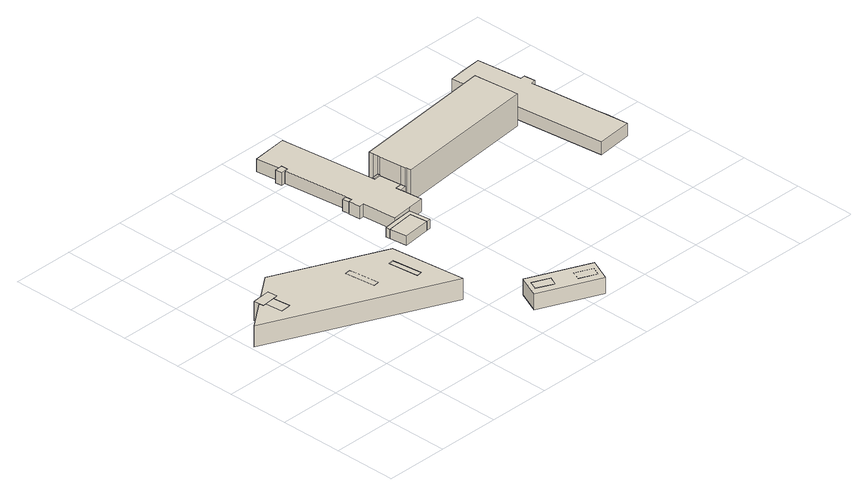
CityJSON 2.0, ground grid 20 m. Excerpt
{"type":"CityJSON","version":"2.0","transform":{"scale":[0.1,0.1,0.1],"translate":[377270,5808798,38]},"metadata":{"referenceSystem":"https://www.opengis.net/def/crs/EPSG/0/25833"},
"CityObjects":{
"building1":{"type":"Building","attributes":{"Gemeindeschluessel":"11000006","BezugspunktDach":"2200","function":"31001_3014","measuredHeight":6.13,"storeysAboveGround":1},"address":[{"country":"Germany","locality":"Berlin","thoroughfareNumber":"62 (5)","thoroughfareName":"Potsdamer Chaussee"}],"geometry":[{"type":"Solid","lod":"1","boundaries":[[[[0,1,2,3]],[[4,5,6,7]],[[4,7,3,2]],[[5,4,2,1]],[[6,5,1,0]],[[7,6,0,3]]]]}]},
"building2":{"type":"Building","attributes":{"Gemeindeschluessel":"11000006","BezugspunktDach":"2200","function":"31001_2463","measuredHeight":6.18,"storeysAboveGround":1},"address":[{"country":"Germany","locality":"Berlin","thoroughfareNumber":"62 (4)","thoroughfareName":"Potsdamer Chaussee"}],"geometry":[{"type":"Solid","lod":"1","boundaries":[[[[8,3,2,9,10,11]],[[12,13,14,15,16,17]],[[12,17,11,10]],[[13,12,10,9]],[[14,13,9,2]],[[15,14,2,3]],[[16,15,3,8]],[[17,16,8,11]]]]}]},
"building3":{"type":"Building","attributes":{"Gemeindeschluessel":"11000006","BezugspunktDach":"2200","function":"51009_1610","measuredHeight":6.86,"storeysAboveGround":0},"address":[{"country":"Germany","locality":"Berlin"}],"geometry":[{"type":"Solid","lod":"1","boundaries":[[[[18,19,20,21,10,9,2,3,8,22,23],[24,25,26,27,28]],[[29,30,31,32,33,34,35,36,37,38,39],[40,41,42,43,44]],[[29,39,23,22]],[[30,29,22,8]],[[31,30,8,3]],[[32,31,3,2]],[[33,32,2,9]],[[34,33,9,10]],[[35,34,10,21]],[[36,35,21,20]],[[37,36,20,19]],[[38,37,19,18]],[[39,38,18,23]],[[40,44,28,27]],[[41,40,27,26]],[[42,41,26,25]],[[43,42,25,24]],[[44,43,24,28]]]]}]},
"building4":{"type":"Building","attributes":{"Gemeindeschluessel":"11000006","BezugspunktDach":"2200","function":"31001_3014","measuredHeight":6.68,"storeysAboveGround":1},"address":[{"country":"Germany","locality":"Berlin","thoroughfareNumber":"62 (6)","thoroughfareName":"Potsdamer Chaussee"}],"geometry":[{"type":"Solid","lod":"1","boundaries":[[[[45,46,47,48,49]],[[50,51,52,53,54]],[[50,54,49,48]],[[51,50,48,47]],[[52,51,47,46]],[[53,52,46,45]],[[54,53,45,49]]]]}]},
"building5":{"type":"Building","attributes":{"Gemeindeschluessel":"11000006","BezugspunktDach":"2200","function":"31001_3014","measuredHeight":6.61,"storeysAboveGround":1},"address":[{"country":"Germany","locality":"Berlin","thoroughfareNumber":"62 (7)","thoroughfareName":"Potsdamer Chaussee"}],"geometry":[{"type":"Solid","lod":"1","boundaries":[[[[55,56,57,58,59]],[[60,61,62,63,64]],[[60,64,59,58]],[[61,60,58,57]],[[62,61,57,56]],[[63,62,56,55]],[[64,63,55,59]]]]}]},
"building6":{"type":"Building","attributes":{"Gemeindeschluessel":"11000006","BezugspunktDach":"2200","function":"31001_3014","measuredHeight":5.02,"storeysAboveGround":1},"address":[{"country":"Germany","locality":"Berlin","thoroughfareNumber":"62 (8)","thoroughfareName":"Potsdamer Chaussee"}],"geometry":[{"type":"Solid","lod":"1","boundaries":[[[[65,66,67,68]],[[69,70,71,72]],[[69,72,68,67]],[[70,69,67,66]],[[71,70,66,65]],[[72,71,65,68]]]]}]},
"building7":{"type":"Building","attributes":{"Gemeindeschluessel":"11000006","BezugspunktDach":"2200","function":"51009_1610","measuredHeight":5.06,"storeysAboveGround":0},"address":[{"country":"Germany","locality":"Berlin"}],"geometry":[{"type":"Solid","lod":"1","boundaries":[[[[73,74,75,76]],[[77,78,79,80]],[[77,80,76,75]],[[78,77,75,74]],[[79,78,74,73]],[[80,79,73,76]]]]}]},
"building8":{"type":"Building","attributes":{"Gemeindeschluessel":"11000006","BezugspunktDach":"2200","function":"31001_3014","measuredHeight":5.01,"storeysAboveGround":1},"address":[{"country":"Germany","locality":"Berlin","thoroughfareNumber":"62 (9)","thoroughfareName":"Potsdamer Chaussee"}],"geometry":[{"type":"Solid","lod":"1","boundaries":[[[[81,82,83,84]],[[85,86,87,88]],[[85,88,84,83]],[[86,85,83,82]],[[87,86,82,81]],[[88,87,81,84]]]]}]},
"building9":{"type":"Building","attributes":{"Gemeindeschluessel":"11000006","BezugspunktDach":"2200","function":"31001_3014","measuredHeight":2.98,"storeysAboveGround":1},"address":[{"country":"Germany","locality":"Berlin","thoroughfareNumber":"62 (3)","thoroughfareName":"Potsdamer Chaussee"}],"geometry":[{"type":"Solid","lod":"1","boundaries":[[[[89,90,91,92]],[[93,94,95,96]],[[93,96,92,91]],[[94,93,91,90]],[[95,94,90,89]],[[96,95,89,92]]]]}]},
"building10":{"type":"Building","attributes":{"Gemeindeschluessel":"11000006","BezugspunktDach":"2200","function":"51009_1610","measuredHeight":2.99,"storeysAboveGround":0},"address":[{"country":"Germany","locality":"Berlin"}],"geometry":[{"type":"Solid","lod":"1","boundaries":[[[[92,91,90,97,98,99,100]],[[101,102,103,94,93,96,104]],[[101,104,100,99]],[[102,101,99,98]],[[103,102,98,97]],[[94,103,97,90]],[[93,94,90,91]],[[96,93,91,92]],[[104,96,92,100]]]]}]},
"building11":{"type":"Building","attributes":{"Gemeindeschluessel":"11000006","BezugspunktDach":"2200","function":"51009_1610","measuredHeight":3.74,"storeysAboveGround":0},"address":[{"country":"Germany","locality":"Berlin"}],"geometry":[{"type":"Solid","lod":"1","boundaries":[[[[105,106,107,108]],[[109,110,111,112]],[[109,112,108,107]],[[110,109,107,106]],[[111,110,106,105]],[[112,111,105,108]]]]}]},
"building12":{"type":"Building","attributes":{"Gemeindeschluessel":"11000006","BezugspunktDach":"2200","function":"51009_1610","measuredHeight":4.09,"storeysAboveGround":0},"address":[{"country":"Germany","locality":"Berlin"}],"geometry":[{"type":"Solid","lod":"1","boundaries":[[[[113,114,115,116,117,118]],[[119,120,121,122,123,124]],[[119,124,118,117]],[[120,119,117,116]],[[121,120,116,115]],[[122,121,115,114]],[[123,122,114,113]],[[124,123,113,118]]]]}]},
"building13":{"type":"Building","attributes":{"Gemeindeschluessel":"11000006","BezugspunktDach":"2200","function":"51009_1610","measuredHeight":3.95,"storeysAboveGround":0},"address":[{"country":"Germany","locality":"Berlin"}],"geometry":[{"type":"Solid","lod":"1","boundaries":[[[[125,126,127,128]],[[129,130,131,132]],[[129,132,128,127]],[[130,129,127,126]],[[131,130,126,125]],[[132,131,125,128]]]]}]},
"building14":{"type":"Building","attributes":{"Gemeindeschluessel":"11000006","BezugspunktDach":"2200","function":"51009_1610","measuredHeight":4.08,"storeysAboveGround":0},"address":[{"country":"Germany","locality":"Berlin"}],"geometry":[{"type":"Solid","lod":"1","boundaries":[[[[133,134,135,136]],[[137,138,139,140]],[[137,140,136,135]],[[138,137,135,134]],[[139,138,134,133]],[[140,139,133,136]]]]}]},
"building15":{"type":"Building","attributes":{"name":"Zollamt Dreilinden","Gemeindeschluessel":"11000006","function":"31001_3014"},"address":[{"country":"Germany","locality":"Berlin","thoroughfareNumber":"62","thoroughfareName":"Potsdamer Chaussee"}],"children":["building15-1","building15-2","building15-3"]},
"building15-1":{"type":"BuildingPart","attributes":{"BezugspunktDach":"2200","measuredHeight":10.68,"storeysAboveGround":2},"parents":["building15"],"geometry":[{"type":"MultiSurface","lod":"1","boundaries":[[[141,142,143,144,145,146,147,148,149,150,151,152,153,154]],[[155,156,157,158,159,160,161,162,163,164,165,166,167,168]],[[155,168,154,153]],[[156,155,153,152]],[[157,156,152,151]],[[169,170,151,150]],[[158,157,171,172]],[[159,158,150,149]],[[160,159,149,148]],[[161,160,148,147]],[[162,161,147,146]],[[163,162,146,145]],[[164,163,145,144]],[[173,127,144,143]],[[165,164,174,175]],[[166,165,143,142]],[[167,166,142,141]],[[168,167,141,154]],[[172,171,170,169]],[[175,174,127,173]]]}]},
"building15-2":{"type":"BuildingPart","attributes":{"BezugspunktDach":"2200","measuredHeight":4.07,"storeysAboveGround":2},"parents":["building15"],"geometry":[{"type":"MultiSurface","lod":"1","boundaries":[[[176,177,178,179,180,181,182,183,184,185,186,187,125,128,127,173,188,189,190,191]],[[192,193,194,175,174,195,196,197,198,199,200,201,202,203,204,205,206,207,208,209]],[[192,209,191,190]],[[193,192,190,189]],[[194,193,189,188]],[[175,194,188,173]],[[195,174,127,128]],[[196,195,128,125]],[[197,196,125,187]],[[198,197,187,186]],[[199,198,186,185]],[[200,199,185,184]],[[201,200,184,183]],[[202,201,183,182]],[[203,202,182,181]],[[204,203,181,180]],[[205,204,180,179]],[[206,205,179,178]],[[207,206,178,177]],[[208,207,177,176]],[[209,208,176,191]],[[175,210,173,127,174]]]}]},
"building15-3":{"type":"BuildingPart","attributes":{"BezugspunktDach":"2200","measuredHeight":4.11,"storeysAboveGround":2},"parents":["building15"],"geometry":[{"type":"Solid","lod":"1","boundaries":[[[[169,211,212,213,214,215,216,217,218,219,220,221,222,223,224,170]],[[225,226,227,228,229,230,231,232,233,234,235,236,237,238,172,171]],[[225,171,170,224]],[[226,225,224,223]],[[227,226,223,222]],[[228,227,222,221]],[[229,228,221,220]],[[230,229,220,219]],[[231,230,219,218]],[[232,231,218,217]],[[233,232,217,216]],[[234,233,216,215]],[[235,234,215,214]],[[236,235,214,213]],[[237,236,213,212]],[[238,237,212,211]],[[172,238,211,169]],[[171,172,169,170]]]]}]}
},
"vertices":[
[114,509,76],[147,512,76],[141,568,76],[109,565,76],[141,568,15],[147,512,15],[114,509,15],[109,565,15],
[98,564,76],[158,570,76],[155,602,76],[94,596,76],[155,602,14],[158,570,14],[141,568,14],[109,565,14],[98,564,14],[94,596,14],
[568,266,76],[542,505,76],[201,656,76],[124,599,76],[96,578,76],[8,513,76],[503,443,76],[512,367,76],[492,364,76],[482,461,76],[500,463,76],[96,578,7],[98,564,7],[109,565,7],[141,568,7],[158,570,7],[155,602,7],[124,599,7],[201,656,7],[542,505,7],[568,266,7],[8,513,7],[482,461,7],[492,364,7],[512,367,7],[503,443,7],[500,463,7],
[376,415,76],[395,417,76],[387,493,76],[383,514,76],[365,512,76],[383,514,9],[387,493,9],[395,417,9],[376,415,9],[365,512,9],
[492,364,75],[512,367,75],[503,443,75],[500,463,75],[482,461,75],[500,463,8],[503,443,8],[512,367,8],[492,364,8],[482,461,8],
[742,87,57],[754,115,57],[701,138,57],[689,111,57],[701,138,7],[754,115,7],[742,87,7],[689,111,7],
[858,9,57],[891,82,57],[699,166,57],[666,93,57],[699,166,6],[891,82,6],[858,9,6],[666,93,6],
[857,37,57],[869,64,57],[815,88,57],[803,60,57],[815,88,7],[869,64,7],[857,37,7],[803,60,7],
[655,561,37],[745,571,37],[739,627,37],[648,616,37],[739,627,7],[745,571,7],[655,561,7],[648,616,7],
[759,572,37],[751,641,37],[688,635,37],[647,630,37],[688,635,7],[751,641,7],[759,572,7],[647,630,7],
[659,781,45],[673,782,45],[671,804,45],[657,802,45],[671,804,8],[673,782,8],[659,781,8],[657,802,8],
[634,1007,48],[648,1009,48],[659,1011,48],[657,1032,48],[646,1031,48],[632,1030,48],[646,1031,7],[657,1032,7],[659,1011,7],[648,1009,7],[634,1007,7],[632,1030,7],
[797,717,47],[818,720,47],[817,736,47],[795,734,47],[817,736,8],[818,720,8],[797,717,8],[795,734,8],
[787,806,49],[809,808,49],[808,815,49],[786,813,49],[808,815,8],[809,808,8],[787,806,8],[786,813,8],
[807,830,108],[808,815,108],[809,808,108],[817,736,108],[818,720,108],[819,717,108],[820,702,108],[1291,753,108],[1289,769,108],[1289,772,108],[1279,868,108],[1277,882,108],[1276,898,108],[805,845,108],[1276,898,4],[1277,882,4],[1279,868,4],[1289,772,4],[1289,769,4],[1291,753,4],[820,702,4],[819,717,4],[818,720,4],[817,736,4],[809,808,4],[808,815,4],[807,830,4],[805,845,4],[1289,772,47],[1279,868,47],[1279,868,6],[1289,772,6],[809,808,47],[817,736,6],[809,808,6],
[646,1031,47],[657,1032,47],[659,1011,47],[648,1009,47],[671,804,47],[673,782,47],[659,781,47],[663,743,47],[677,744,47],[688,635,47],[751,641,47],[804,647,47],[787,806,47],[786,813,47],[752,1119,47],[637,1106,47],[752,1119,6],[786,813,6],[787,806,6],[795,734,6],[797,717,6],[804,647,6],[751,641,6],[688,635,6],[677,744,6],[663,743,6],[659,781,6],[673,782,6],[671,804,6],[648,1009,6],[659,1011,6],[657,1032,6],[646,1031,6],[637,1106,6],[809,808,40],
[1311,774,47],[1343,488,47],[1458,501,47],[1450,575,47],[1447,598,47],[1424,803,47],[1421,825,47],[1437,827,47],[1433,864,47],[1418,863,47],[1402,1008,47],[1335,1001,47],[1287,996,47],[1301,871,47],[1301,871,6],[1287,996,6],[1335,1001,6],[1402,1008,6],[1418,863,6],[1433,864,6],[1437,827,6],[1421,825,6],[1424,803,6],[1447,598,6],[1450,575,6],[1458,501,6],[1343,488,6],[1311,774,6]
]}
